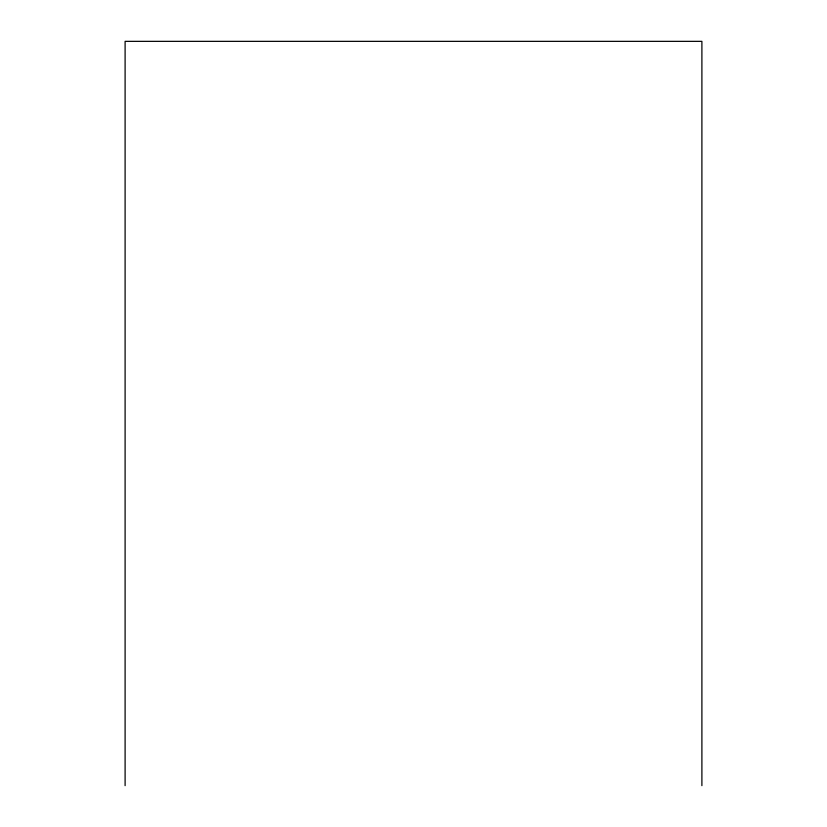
<?xml version="1.0" encoding="UTF-8"?>
<svg xmlns="http://www.w3.org/2000/svg" width="827" height="827" viewBox="0 0 827 827"><rect width="100%" height="100%" fill="white"/><g stroke="black" fill="none" stroke-linecap="round" stroke-linejoin="round"><path stroke-width="1.24" d="M701.896 785.65L701.896 41.35L125.104 41.35L125.104 785.65"/></g></svg>
